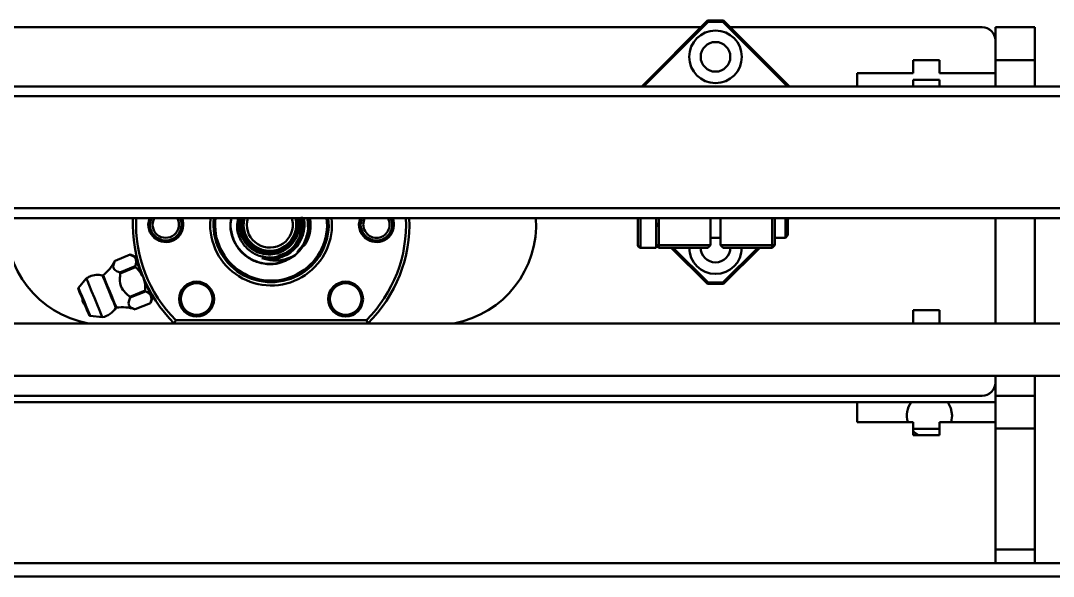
# Model space of a CAD drawing. Header units: millimetres. Extents: x -1615 to 4166, y 5 to 3174.
# Drawn here: x -193.6 to -89.1, y 2004.1 to 2060.4 of the extents above; entities that cross this region are included whole.
import ezdxf

# ---------------------------------------------------------------- set-up
doc = ezdxf.new("R2010")
doc.units = ezdxf.units.MM
doc.header["$LTSCALE"] = 0.25
doc.layers.add('Net dam', color=7, linetype='Continuous', lineweight=50)

msp = doc.modelspace()

# ---------------------------------------------------------------- linework, layer by layer
at = {"layer": 'Net dam'}
for p, q in [((-130.766, 2053.741), (-124.099, 2060.408)), ((-124.044, 2060.274), (-130.577, 2053.741)), ((-124.099, 2060.408), (-122.481, 2060.408)), ((-124.044, 2060.274), (-124.099, 2060.408)), ((-122.536, 2060.274), (-124.044, 2060.274)), ((-122.481, 2060.408), (-122.536, 2060.274)), ((-116.003, 2053.741), (-122.536, 2060.274)), ((-122.481, 2060.408), (-115.815, 2053.741)), ((-124.766, 2059.741), (-211.815, 2059.741)), ((-96.29, 2059.741), (-121.815, 2059.741)), ((-90.957, 2059.741), (-94.957, 2059.741)), ((-94.957, 2059.741), (-94.957, 2056.408)), ((-90.957, 2059.741), (-90.957, 2056.408)), ((-103.29, 2056.408), (-100.623, 2056.408)), ((-103.29, 2055.074), (-103.29, 2056.408)), ((-100.623, 2056.408), (-100.623, 2055.074)), ((-90.957, 2056.408), (-94.957, 2056.408)), ((-94.957, 2056.408), (-94.957, 2053.741)), ((-90.957, 2056.408), (-90.957, 2053.741)), ((-108.957, 2053.741), (-108.957, 2055.074)), ((-108.957, 2055.074), (-103.29, 2055.074)), ((-100.623, 2055.074), (-94.957, 2055.074)), ((-286.787, 2053.741), (-49.793, 2053.741)), ((-103.29, 2054.407), (-100.623, 2054.407)), ((-103.29, 2053.741), (-103.29, 2054.407)), ((-100.623, 2054.407), (-100.623, 2053.741)), ((-320.29, 2052.741), (-16.29, 2052.741)), ((-16.29, 2041.407), (-306.137, 2041.407)), ((-304.115, 2040.407), (-29.623, 2040.407)), ((-174.457, 2039.741), (-174.421, 2040.407)), ((-166.081, 2039.873), (-166.175, 2040.407)), ((-165.083, 2039.93), (-165.181, 2040.518)), ((-164.353, 2040.407), (-164.333, 2040.323)), ((-131.157, 2037.674), (-131.157, 2040.407)), ((-130.89, 2040.407), (-130.89, 2037.407)), ((-129.29, 2039.895), (-129.29, 2040.407)), ((-129.023, 2040.407), (-129.023, 2039.741)), ((-123.79, 2037.674), (-123.79, 2040.407)), ((-122.79, 2040.407), (-122.79, 2037.674)), ((-117.557, 2037.674), (-117.557, 2040.407)), ((-117.29, 2040.407), (-117.29, 2037.674)), ((-116.217, 2038.408), (-116.217, 2040.407)), ((-115.815, 2040.407), (-115.957, 2040.265)), ((-115.957, 2040.407), (-115.957, 2038.668)), ((-94.957, 2040.407), (-94.957, 2029.741)), ((-90.957, 2040.407), (-90.957, 2029.741)), ((-129.29, 2039.895), (-129.29, 2039.587)), ((-129.023, 2039.741), (-129.29, 2039.895)), ((-129.29, 2039.587), (-129.023, 2039.741)), ((-129.29, 2037.674), (-129.29, 2039.587)), ((-129.023, 2039.741), (-129.023, 2037.674)), ((-123.79, 2038.408), (-122.79, 2038.408)), ((-117.29, 2038.408), (-116.217, 2038.408)), ((-116.217, 2038.408), (-115.957, 2038.668)), ((-165.952, 2037.5), (-166.607, 2037.006)), ((-130.89, 2037.407), (-129.29, 2037.407)), ((-129.29, 2037.674), (-129.29, 2037.407)), ((-129.29, 2037.674), (-129.023, 2037.674)), ((-129.29, 2037.674), (-129.023, 2037.407)), ((-129.023, 2037.674), (-123.79, 2037.674)), ((-129.023, 2037.407), (-129.023, 2037.674)), ((-124.057, 2037.407), (-129.023, 2037.407)), ((-124.099, 2033.741), (-127.766, 2037.407)), ((-127.577, 2037.407), (-124.044, 2033.874)), ((-124.057, 2037.407), (-123.79, 2037.674)), ((-122.79, 2037.674), (-117.557, 2037.674)), ((-122.79, 2037.674), (-122.523, 2037.407)), ((-122.536, 2033.874), (-119.003, 2037.407)), ((-117.557, 2037.407), (-122.523, 2037.407)), ((-118.815, 2037.407), (-122.481, 2033.741)), ((-117.557, 2037.674), (-117.29, 2037.674)), ((-117.557, 2037.407), (-117.29, 2037.674)), ((-117.557, 2037.674), (-117.557, 2037.407)), ((-184.094, 2036.068), (-184.094, 2036.069)), ((-182.545, 2036.716), (-184.09, 2036.076)), ((-184.09, 2036.076), (-182.545, 2036.716)), ((-182.117, 2036.539), (-182.545, 2036.716)), ((-181.89, 2036.419), (-181.986, 2036.386)), ((-168.725, 2036.422), (-169.239, 2036.556)), ((-168.725, 2036.422), (-169.239, 2036.556)), ((-168.725, 2036.422), (-168.436, 2036.443)), ((-168.222, 2036.413), (-168.725, 2036.422)), ((-168.222, 2036.413), (-168.725, 2036.422)), ((-168.222, 2036.413), (-168.725, 2036.422)), ((-182.056, 2035.534), (-183.601, 2034.894)), ((-183.562, 2034.8), (-182.017, 2035.44)), ((-182.056, 2035.534), (-182.017, 2035.44)), ((-187, 2034.296), (-187.784, 2033.331)), ((-124.044, 2033.874), (-124.099, 2033.741)), ((-124.044, 2033.874), (-122.536, 2033.874)), ((-122.481, 2033.741), (-122.536, 2033.874)), ((-181.038, 2033.076), (-182.583, 2032.436)), ((-182.544, 2032.342), (-180.999, 2032.982)), ((-122.481, 2033.741), (-124.099, 2033.741)), ((-182.544, 2032.342), (-182.583, 2032.436)), ((-180.509, 2031.8), (-182.054, 2031.16)), ((-182.054, 2031.16), (-180.509, 2031.799)), ((-180.509, 2031.799), (-180.331, 2032.228)), ((-180.347, 2032.428), (-180.256, 2032.473)), ((-103.29, 2031.074), (-100.623, 2031.074)), ((-103.29, 2029.741), (-103.29, 2031.074)), ((-100.623, 2031.074), (-100.623, 2029.741)), ((-48.29, 2029.741), (-298.87, 2029.741)), ((-186.607, 2030.489), (-185.371, 2030.361)), ((-177.951, 2030.074), (-178.088, 2029.741)), ((-177.951, 2030.074), (-158.629, 2030.074)), ((-158.492, 2029.741), (-158.629, 2030.074)), ((-299.124, 2024.407), (-48.29, 2024.407)), ((-94.957, 2024.407), (-94.957, 2022.408)), ((-90.957, 2024.407), (-90.957, 2022.408)), ((-240.29, 2022.408), (-96.29, 2022.408)), ((-90.957, 2022.408), (-94.957, 2022.408)), ((-94.957, 2019.074), (-94.957, 2022.408)), ((-90.957, 2022.408), (-90.957, 2019.074)), ((-94.957, 2021.741), (-241.623, 2021.741)), ((-108.957, 2019.741), (-108.957, 2021.741)), ((-99.326, 2020.407), (-99.425, 2019.741)), ((-103.29, 2019.741), (-108.957, 2019.741)), ((-103.29, 2018.407), (-103.29, 2019.741)), ((-100.623, 2019.741), (-100.623, 2018.407)), ((-94.957, 2019.741), (-100.623, 2019.741)), ((-103.29, 2019.067), (-100.623, 2019.067)), ((-100.623, 2018.407), (-103.29, 2018.407)), ((-90.957, 2019.074), (-94.957, 2019.074)), ((-94.957, 2019.074), (-94.957, 2006.834)), ((-90.957, 2019.074), (-90.957, 2006.834)), ((-90.957, 2006.834), (-94.957, 2006.834)), ((-94.957, 2006.834), (-94.957, 2005.441)), ((-90.957, 2006.834), (-90.957, 2005.441)), ((-301.226, 2005.441), (-35.29, 2005.441)), ((-301.226, 2004.107), (-35.29, 2004.107))]:
    msp.add_line(p, q, dxfattribs=at)
at = {"layer": 'Net dam', "flags": 128}
for points in [[(-180.593, 2040.407), (-180.604, 2040.379), (-180.723, 2039.741)], [(-180.411, 2040.407), (-180.435, 2040.353), (-180.557, 2039.741)], [(-159.259, 2040.407), (-159.271, 2040.379), (-159.39, 2039.741)], [(-159.078, 2040.407), (-159.102, 2040.353), (-159.223, 2039.741)], [(-182.117, 2036.539), (-182.11, 2036.521), (-182.087, 2036.466), (-182.049, 2036.375), (-181.998, 2036.25)], [(-181.998, 2036.25), (-181.933, 2036.093), (-181.856, 2035.908), (-181.768, 2035.696), (-181.671, 2035.461), (-181.566, 2035.208), (-181.455, 2034.941), (-181.341, 2034.665), (-181.224, 2034.383)], [(-181.986, 2036.386), (-181.974, 2036.356), (-181.876, 2036.121), (-181.694, 2035.679), (-181.672, 2035.628)], [(-183.601, 2034.894), (-183.596, 2034.882), (-183.591, 2034.871), (-183.586, 2034.859), (-183.581, 2034.847), (-183.576, 2034.835), (-183.571, 2034.823), (-183.567, 2034.812), (-183.562, 2034.8)], [(-187, 2034.296), (-186.988, 2034.266), (-186.891, 2034.032), (-186.709, 2033.593), (-186.464, 2033.001), (-186.185, 2032.328), (-185.907, 2031.655), (-185.662, 2031.064), (-185.48, 2030.625), (-185.383, 2030.391), (-185.371, 2030.361)], [(-184.68, 2032.952), (-184.926, 2033.547), (-185.139, 2034.062), (-185.291, 2034.427), (-185.359, 2034.593), (-185.362, 2034.6)], [(-185.309, 2034.612), (-185.306, 2034.605), (-185.237, 2034.44), (-185.087, 2034.077), (-184.875, 2033.565), (-184.63, 2032.973)], [(-181.224, 2034.383), (-181.108, 2034.102), (-180.993, 2033.825), (-180.883, 2033.558), (-180.778, 2033.305), (-180.681, 2033.071), (-180.593, 2032.859), (-180.516, 2032.673), (-180.451, 2032.516)], [(-187.26, 2031.883), (-187.468, 2032.385), (-187.645, 2032.811), (-187.763, 2033.096), (-187.804, 2033.195)], [(-187.784, 2033.331), (-187.74, 2033.222), (-187.612, 2032.914), (-187.421, 2032.454), (-187.196, 2031.91)], [(-183.997, 2031.304), (-184, 2031.311), (-184.069, 2031.477), (-184.22, 2031.842), (-184.433, 2032.357), (-184.68, 2032.952)], [(-184.63, 2032.973), (-184.385, 2032.381), (-184.172, 2031.869), (-184.022, 2031.506), (-183.954, 2031.341), (-183.951, 2031.334)], [(-180.999, 2032.982), (-181.003, 2032.994), (-181.008, 2033.005), (-181.013, 2033.017), (-181.018, 2033.029), (-181.023, 2033.04), (-181.028, 2033.052), (-181.033, 2033.064), (-181.038, 2033.076)], [(-180.661, 2033.186), (-180.64, 2033.135), (-180.457, 2032.693), (-180.359, 2032.458), (-180.347, 2032.428)], [(-186.717, 2030.571), (-186.758, 2030.671), (-186.876, 2030.955), (-187.052, 2031.381), (-187.26, 2031.883)], [(-187.196, 2031.91), (-186.971, 2031.366), (-186.78, 2030.905), (-186.652, 2030.597), (-186.607, 2030.489)], [(-180.451, 2032.516), (-180.399, 2032.392), (-180.362, 2032.301), (-180.339, 2032.246), (-180.331, 2032.228)], [(-99.758, 2021.748), (-99.451, 2021.153), (-99.326, 2020.407)], [(-102.753, 2018.407), (-103.179, 2018.717), (-103.29, 2018.827)]]:
    msp.add_lwpolyline(points, dxfattribs=at)
at = {"layer": 'Net dam'}
for centre, radius in [((-123.29, 2056.741), 2.667), ((-123.29, 2056.741), 1.5), ((-175.833, 2032.198), 1.767), ((-175.833, 2032.198), 1.6), ((-160.748, 2032.198), 1.767), ((-160.748, 2032.198), 1.6)]:
    msp.add_circle(centre, radius, dxfattribs=at)
for centre, radius, start, end in [((-96.29, 2058.407), 1.333, 0, 90), ((-184.957, 2039.741), 10.167, 176.2402, 259.61114), ((-168.29, 2039.741), 14, 177.2706, 225.58469), ((-168.29, 2039.741), 13.667, 177.20397, 225.01704), ((-178.957, 2039.741), 1.767, 180, 22.17016), ((-178.957, 2039.741), 1.6, 180, 24.62432), ((-178.957, 2039.741), 1.333, 150, 30), ((-168.29, 2039.741), 6.167, 180, 6.20627), ((-168.29, 2039.741), 5.833, 173.43757, 6.56243), ((-168.29, 2039.741), 5.667, 173.24367, 6.75633), ((-168.411, 2039.741), 3, 167.16041, 287.36281), ((-168.411, 2039.741), 2.833, 166.39104, 13.60896), ((-168.411, 2039.741), 2.667, 165.52249, 14.47751), ((-168.411, 2039.741), 2.333, 163.39845, 3.25094), ((-168.411, 2039.741), 3.5, 256.26555, 10.98058), ((-168.29, 2039.741), 4, 332.1005, 8.37385), ((-157.623, 2039.741), 1.767, 180, 22.17016), ((-157.623, 2039.741), 1.6, 180, 24.62432), ((-157.623, 2039.741), 1.333, 150, 270), ((-168.29, 2039.741), 13.667, 314.98296, 2.79603), ((-168.29, 2039.741), 14, 314.41531, 2.7294), ((-157.623, 2039.741), 1.333, 270, 30), ((-151.623, 2039.741), 10.167, 280.38886, 3.7598), ((-168.411, 2039.741), 3.333, 318.25094, 3.25094), ((-168.411, 2039.741), 4, 309.70415, 347.83013), ((-130.89, 2037.674), 0.267, 180, 270), ((-123.29, 2037.407), 2.667, 180, 360), ((-123.29, 2037.407), 1.5, 180, 0), ((-187.686, 2037.828), 4, 306.47441, 333.89581), ((-184.053, 2036.091), 0.0402, 200.84988, 201.82384), ((-182.55, 2036.714), 0.00552, 19.26979, 25.96994), ((-182.008, 2036.449), 0.0667, 202.5, 288.92367), ((-185.816, 2032.481), 2.167, 112.5, 123.13871), ((-185.816, 2032.481), 2.167, 77.91189, 112.5), ((-185.348, 2034.665), 0.0667, 257.91189, 306.47441), ((-187.681, 2033.246), 0.133, 140.91282, 202.5), ((-186.552, 2032.176), 0.833, 179.42608, 225.57392), ((-180.505, 2031.801), 0.00411, 198.10982, 207.12991), ((-180.318, 2032.368), 0.0667, 116.07633, 202.5), ((-185.816, 2032.481), 2.167, 281.86129, 327.08811), ((-183.941, 2031.268), 0.0667, 98.52559, 147.08811), ((-183.358, 2027.378), 4, 70.97258, 98.52559), ((-182.05, 2031.161), 0.00412, 198.12355, 207.11618), ((-186.594, 2030.622), 0.133, 202.5, 264.08718), ((-96.29, 2023.741), 1.333, 270, 0), ((-101.623, 2020.407), 2.297, 144.29701, 196.87043)]:
    msp.add_arc(centre, radius, start, end, dxfattribs=at)
for points, knots in [([(-166.108, 2036.508), (-166.285, 2036.394), (-166.804, 2036.06), (-167.796, 2035.759), (-169.024, 2035.755), (-170.194, 2036.125), (-171.2, 2036.831), (-171.955, 2037.808), (-172.346, 2038.957), (-172.452, 2039.871), (-172.316, 2040.331), (-172.294, 2040.407)], [0, 0, 0, 0, 0.0677821, 0.1979348, 0.3262282, 0.4573131, 0.5857259, 0.7157252, 0.8462771, 0.9743163, 1, 1, 1, 1]), ([(-172.314, 2040.407), (-172.36, 2040.127), (-172.472, 2039.446), (-172.22, 2038.348), (-171.636, 2037.267), (-170.736, 2036.41), (-169.625, 2035.862), (-168.404, 2035.682), (-167.062, 2035.87), (-166.288, 2036.378), (-165.855, 2036.663)], [0, 0, 0, 0, 0.0874251, 0.2123141, 0.3395515, 0.4639526, 0.5905221, 0.7169414, 0.8414443, 1, 1, 1, 1]), ([(-165.924, 2037.521), (-166.252, 2037.229), (-166.907, 2036.645), (-168.222, 2036.33), (-169.536, 2036.511), (-170.692, 2037.19), (-171.479, 2038.253), (-171.827, 2039.409), (-171.678, 2040.123), (-171.618, 2040.407)], [0, 0, 0, 0, 0.1500508, 0.3001027, 0.4501547, 0.6002073, 0.7502575, 0.900309, 1, 1, 1, 1]), ([(-171.438, 2040.407), (-171.472, 2040.289), (-171.606, 2039.832), (-171.476, 2038.982), (-171.046, 2038.017), (-170.301, 2037.253), (-169.36, 2036.793), (-168.382, 2036.661), (-167.783, 2036.811), (-167.515, 2036.878)], [0, 0, 0, 0, 0.057486, 0.2229272, 0.3868912, 0.5495343, 0.7116129, 0.8714774, 1, 1, 1, 1]), ([(-167.119, 2037.064), (-167.021, 2037.115), (-166.628, 2037.322), (-166.037, 2037.858), (-165.557, 2038.745), (-165.374, 2039.645), (-165.501, 2040.189), (-165.552, 2040.407)], [0, 0, 0, 0, 0.0835611, 0.3333797, 0.5831924, 0.8330069, 1, 1, 1, 1]), ([(-165.414, 2040.407), (-165.354, 2040.203), (-165.196, 2039.668), (-165.279, 2038.876), (-165.529, 2038.107), (-165.788, 2037.723), (-165.924, 2037.521)], [0, 0, 0, 0, 0.2088646, 0.5462462, 0.7620911, 1, 1, 1, 1]), ([(-164.514, 2039.284), (-164.516, 2039.284), (-164.518, 2039.285), (-164.523, 2039.289), (-164.531, 2039.303), (-164.544, 2039.362), (-164.557, 2039.599), (-164.567, 2039.955), (-164.598, 2040.269), (-164.613, 2040.402), (-164.614, 2040.407)], [0, 0, 0, 0, 0.0031018, 0.0071814, 0.0151056, 0.0454998, 0.1658358, 0.6449924, 0.9852229, 1, 1, 1, 1]), ([(-164.545, 2040.407), (-164.533, 2040.35), (-164.441, 2039.906), (-164.416, 2039.398), (-164.556, 2039.003), (-164.563, 2038.981)], [0, 0, 0, 0, 0.1223257, 0.9524244, 1, 1, 1, 1]), ([(-164.553, 2040.407), (-164.54, 2040.35), (-164.445, 2039.905), (-164.501, 2039.446), (-164.549, 2039.047)], [0, 0, 0, 0, 0.1291034, 1, 1, 1, 1]), ([(-164.522, 2039.03), (-164.469, 2039.237), (-164.351, 2039.695), (-164.473, 2040.155), (-164.54, 2040.407)], [0, 0, 0, 0, 0.45033909, 1, 1, 1, 1]), ([(-164.514, 2039.284), (-164.62, 2038.799), (-164.81, 2037.921), (-165.397, 2037.246), (-165.66, 2036.944)], [0, 0, 0, 0, 0.5528096, 1, 1, 1, 1]), ([(-164.507, 2039.283), (-164.507, 2039.283), (-164.509, 2039.283), (-164.511, 2039.283), (-164.513, 2039.284), (-164.514, 2039.284)], [0, 0, 0, 0, 0.2700239, 0.5412765, 1, 1, 1, 1]), ([(-164.501, 2038.898), (-164.494, 2038.95), (-164.482, 2039.04), (-164.478, 2039.143), (-164.481, 2039.203), (-164.484, 2039.23), (-164.488, 2039.249), (-164.491, 2039.263), (-164.495, 2039.272), (-164.5, 2039.279), (-164.503, 2039.282), (-164.506, 2039.282), (-164.507, 2039.283)], [0, 0, 0, 0, 0.4038768, 0.6905225, 0.7892517, 0.8566397, 0.9027464, 0.9346637, 0.9662742, 0.9796182, 0.9930691, 1, 1, 1, 1]), ([(-167.611, 2036.574), (-167.325, 2036.666), (-166.676, 2036.876), (-165.885, 2037.559), (-165.568, 2038.191), (-165.422, 2038.482)], [0, 0, 0, 0, 0.298317, 0.6771627, 1, 1, 1, 1]), ([(-167.515, 2036.878), (-167.433, 2036.911), (-167.298, 2036.966), (-167.169, 2037.036), (-167.119, 2037.064)], [0, 0, 0, 0, 0.6090415, 1, 1, 1, 1]), ([(-164.755, 2037.869), (-164.783, 2037.825), (-164.825, 2037.76), (-164.882, 2037.686), (-164.915, 2037.647), (-164.939, 2037.622), (-164.957, 2037.606), (-164.97, 2037.596), (-164.98, 2037.589), (-164.988, 2037.585), (-164.995, 2037.584), (-164.999, 2037.584), (-165.001, 2037.585), (-165.002, 2037.586)], [0, 0, 0, 0, 0.4127221, 0.5990131, 0.7254779, 0.8116067, 0.8705849, 0.9111614, 0.9393954, 0.9688545, 0.9808838, 0.9930181, 1, 1, 1, 1]), ([(-183.601, 2034.894), (-183.777, 2034.961), (-184.07, 2035.073), (-184.288, 2035.354), (-184.26, 2035.693), (-184.15, 2035.941), (-184.09, 2036.076)], [0, 0, 0, 0, 0.3217522, 0.5344763, 0.747223, 1, 1, 1, 1]), ([(-182.545, 2036.716), (-182.337, 2036.603), (-182.101, 2036.475), (-182.008, 2036.274), (-181.998, 2036.25)], [0, 0, 0, 0, 0.8832983, 1, 1, 1, 1]), ([(-181.998, 2036.25), (-181.971, 2036.131), (-181.923, 2035.91), (-182.014, 2035.652), (-182.056, 2035.534)], [0, 0, 0, 0, 0.5422114, 1, 1, 1, 1]), ([(-169.242, 2036.341), (-168.864, 2036.242), (-168.074, 2036.033), (-166.98, 2036.161), (-166.346, 2036.413), (-166.108, 2036.508)], [0, 0, 0, 0, 0.3624628, 0.7600676, 1, 1, 1, 1]), ([(-166.108, 2036.508), (-166.061, 2036.532), (-165.973, 2036.579), (-165.893, 2036.637), (-165.855, 2036.663)], [0, 0, 0, 0, 0.5360588, 1, 1, 1, 1]), ([(-182.017, 2035.44), (-181.908, 2035.34), (-181.582, 2035.038), (-181.368, 2034.645), (-181.224, 2034.383)], [0, 0, 0, 0, 0.3315373, 1, 1, 1, 1]), ([(-182.583, 2032.436), (-182.748, 2032.573), (-183.096, 2032.861), (-183.53, 2033.448), (-183.623, 2034.155), (-183.58, 2034.604), (-183.562, 2034.8)], [0, 0, 0, 0, 0.2368566, 0.5001138, 0.7828428, 1, 1, 1, 1]), ([(-181.224, 2034.383), (-181.219, 2034.37), (-181.091, 2034.056), (-181.018, 2033.606), (-181.034, 2033.179), (-181.038, 2033.076)], [0, 0, 0, 0, 0.0328422, 0.765958, 1, 1, 1, 1]), ([(-180.999, 2032.982), (-180.79, 2032.869), (-180.554, 2032.741), (-180.462, 2032.54), (-180.451, 2032.516)], [0, 0, 0, 0, 0.8832761, 1, 1, 1, 1]), ([(-182.054, 2031.16), (-182.23, 2031.227), (-182.523, 2031.339), (-182.742, 2031.62), (-182.714, 2031.96), (-182.603, 2032.207), (-182.544, 2032.342)], [0, 0, 0, 0, 0.3217457, 0.5344694, 0.7472235, 1, 1, 1, 1]), ([(-180.451, 2032.516), (-180.425, 2032.397), (-180.376, 2032.176), (-180.467, 2031.918), (-180.509, 2031.8)], [0, 0, 0, 0, 0.5421999, 1, 1, 1, 1])]:
    msp.add_open_spline(points, degree=3, knots=knots, dxfattribs=at)

doc.saveas('drawing.dxf')
